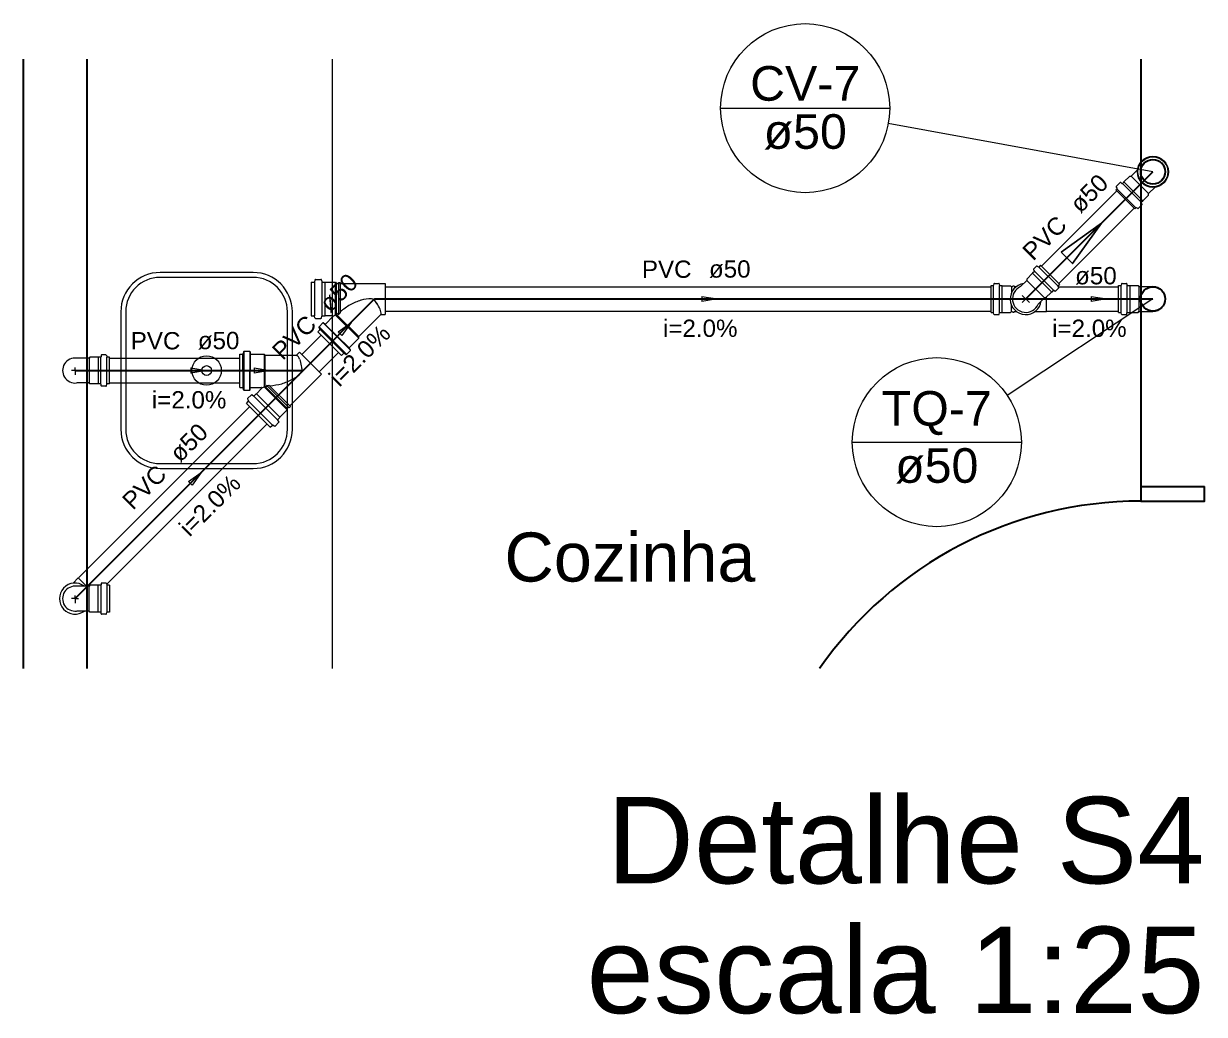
# Model space of a CAD drawing. Header units: inches. Extents: x -27 to 114, y -35 to 60.
# Drawn here: x 24.571 to 26.981, y -31.891 to -29.869 of the extents above; entities that cross this region are included whole.
import ezdxf

# ---------------------------------------------------------------- set-up
doc = ezdxf.new("R2010")
doc.units = ezdxf.units.IN
doc.header["$LTSCALE"] = 10
doc.header["$MEASUREMENT"] = 0
for name, color, linetype, lineweight in [('CV-Colunas', 6, 'Continuous', 30), ('CV-Indicação coluna', 5, 'Continuous', 20), ('CV-Sentido tubo', 8, 'Continuous', 20), ('CV-Seção tubo', 160, 'Continuous', 20), ('CV-Textos coluna', 7, 'Continuous', 20), ('CV-Textos tubo', 7, 'Continuous', 20), ('CV-Tubos detalhe', 6, 'Continuous', 30), ('DI-Títulos', 7, 'Continuous', 30), ('Simbolos', 160, 'Continuous', 20), ('Simbolos_int', 5, 'Continuous', 5), ('TQ-Colunas', 6, 'Continuous', 30), ('TQ-Indicação coluna', 5, 'Continuous', 20), ('TQ-Sentido tubo', 8, 'Continuous', 20), ('TQ-Seção tubo', 160, 'Continuous', 20), ('TQ-Textos coluna', 7, 'Continuous', 20), ('TQ-Textos tubo', 7, 'Continuous', 20), ('TQ-Tubos detalhe', 6, 'Continuous', 30), ('xeixo', 3, 'Continuous', 20), ('xjanela-porta', 253, 'Continuous', 30), ('xmoveis', 253, 'Continuous', 20), ('xparede', 7, 'Continuous', 30), ('xtexto', 7, 'Continuous', 20)]:
    doc.layers.add(name, color=color, linetype=linetype, lineweight=lineweight)
doc.styles.add('Arial', font='arial.ttf')
doc.dimstyles.get("Standard").update_dxf_attribs({"dimtxt": 0.18, "dimasz": 0.18, "dimexe": 0.18, "dimexo": 0.0625, "dimgap": 0.09, "dimtad": 0, "dimtih": 1, "dimtoh": 1, "dimdec": 4, "dimzin": 0, "dimdsep": 46, "dimtxsty": 'Standard', "dimcen": 0.09, "dimadec": 0, "dimazin": 0, "dimtfac": 1, "dimtdec": 4, "dimtofl": 0, "dimtmove": 0, "dimatfit": 3, "dimfxl": 0, "dimtolj": 1, "dimtzin": 0, "dimarcsym": 0})

# ---------------------------------------------------------------- blocks, each defined once
blk = doc.blocks.new('_Closed')
at = {"color": 0, "linetype": 'ByBlock', "lineweight": -2}
for p, q in [((-1, 0.166667), (0, 0)), ((-1, 0.166667), (-1, -0.166667)), ((0, 0), (-1, -0.166667)), ((0, 0), (-1, 0))]:
    blk.add_line(p, q, dxfattribs=at)

msp = doc.modelspace()

# ---------------------------------------------------------------- linework, layer by layer
at = {"layer": 'CV-Colunas', "linetype": 'Continuous'}
msp.add_circle((26.8757, -30.1718), 0.025, dxfattribs=at)
at = {"layer": 'CV-Indicação coluna'}
for p, q in [((25.9934, -30.042), (26.3384, -30.042)), ((26.8757, -30.1718), (26.3355, -30.073))]:
    msp.add_line(p, q, dxfattribs=at)
msp.add_circle((26.1659, -30.042), 0.1725, dxfattribs=at)
at = {"layer": 'CV-Seção tubo'}
for p, q in [((26.648, -30.3642), (26.8018, -30.2104)), ((26.6833, -30.3996), (26.8372, -30.2457))]:
    msp.add_line(p, q, dxfattribs=at)
at = {"layer": 'CV-Tubos detalhe'}
msp.add_line((26.6162, -30.4313), (26.8757, -30.1718), dxfattribs=at)
at = {"layer": 'Simbolos'}
for p, q in [((26.8442, -30.1676), (26.8312, -30.1807)), ((26.8009, -30.2017), (26.8087, -30.1939)), ((26.81, -30.1937), (26.8121, -30.1955)), ((26.8135, -30.1955), (26.8163, -30.1927)), ((26.8163, -30.1927), (26.8165, -30.1925)), ((26.8165, -30.1925), (26.8283, -30.1807)), ((26.8283, -30.1807), (26.8312, -30.1807)), ((26.8002, -30.2088), (26.8022, -30.2068)), ((26.8388, -30.2473), (26.8002, -30.2088)), ((26.8008, -30.2029), (26.8024, -30.2056)), ((26.855, -30.231), (26.8669, -30.2192)), ((26.88, -30.2033), (26.8669, -30.2164)), ((26.8669, -30.2192), (26.8669, -30.2164)), ((26.8388, -30.2473), (26.8407, -30.2454)), ((26.8446, -30.2468), (26.8419, -30.2452)), ((26.8458, -30.2466), (26.8536, -30.2388)), ((26.852, -30.234), (26.8549, -30.2312)), ((26.8538, -30.2376), (26.852, -30.2355)), ((26.8549, -30.2312), (26.855, -30.231)), ((26.6382, -30.3643), (26.632, -30.3706)), ((26.6395, -30.3643), (26.6422, -30.3658)), ((26.6465, -30.3626), (26.6432, -30.3656)), ((26.6465, -30.3626), (26.685, -30.4013)), ((26.6302, -30.3788), (26.6185, -30.3908)), ((26.6337, -30.3753), (26.6302, -30.3786)), ((26.6302, -30.3786), (26.6302, -30.3788)), ((26.632, -30.3718), (26.6337, -30.3741)), ((25.1576, -30.3971), (25.1576, -30.4656)), ((25.1576, -30.3971), (25.1631, -30.3971)), ((25.1654, -30.3926), (25.1644, -30.3963)), ((25.1666, -30.3916), (25.1776, -30.3916)), ((25.1789, -30.3928), (25.1791, -30.3961)), ((25.1804, -30.3971), (25.1861, -30.3971)), ((25.1861, -30.3971), (25.1864, -30.3973)), ((25.1864, -30.3973), (25.2074, -30.3973)), ((25.2074, -30.3973), (25.2096, -30.3996)), ((25.2096, -30.3996), (25.2129, -30.3996)), ((25.2129, -30.3996), (25.2131, -30.3978)), ((25.2131, -30.3978), (25.2169, -30.3978)), ((25.2169, -30.3996), (25.2169, -30.3978)), ((25.2169, -30.3996), (25.3084, -30.3996)), ((26.5452, -30.4588), (26.5452, -30.4041)), ((26.5452, -30.4041), (26.5495, -30.4041)), ((26.5512, -30.4003), (26.5505, -30.4033)), ((26.5522, -30.3996), (26.561, -30.3996)), ((26.562, -30.4006), (26.5622, -30.4031)), ((26.5632, -30.4041), (26.568, -30.4041)), ((26.568, -30.4041), (26.5682, -30.4043)), ((26.5682, -30.4043), (26.585, -30.4043)), ((26.585, -30.4043), (26.5867, -30.4061)), ((26.5867, -30.4061), (26.5892, -30.4061)), ((26.5892, -30.4061), (26.5895, -30.4046)), ((26.5895, -30.4046), (26.5925, -30.4046)), ((26.5925, -30.4061), (26.5925, -30.4046)), ((26.5925, -30.4061), (26.597, -30.4061)), ((26.6185, -30.3933), (26.6055, -30.4061)), ((26.6185, -30.3908), (26.6185, -30.3933)), ((26.6722, -30.4141), (26.669, -30.4173)), ((26.6757, -30.4156), (26.6737, -30.4138)), ((26.6832, -30.4093), (26.677, -30.4156)), ((26.685, -30.4013), (26.682, -30.4043)), ((26.6835, -30.4081), (26.682, -30.4056)), ((26.8057, -30.4586), (26.8057, -30.4041)), ((26.8057, -30.4041), (26.81, -30.4041)), ((26.8117, -30.4003), (26.811, -30.4033)), ((26.8127, -30.3996), (26.8215, -30.3996)), ((26.8225, -30.4003), (26.8227, -30.4031)), ((26.8237, -30.4041), (26.8285, -30.4041)), ((26.8285, -30.4041), (26.8287, -30.4041)), ((26.8287, -30.4041), (26.8455, -30.4041)), ((26.8455, -30.4041), (26.8472, -30.4061)), ((26.8472, -30.4061), (26.8757, -30.4061)), ((26.6542, -30.4291), (26.6415, -30.4421)), ((26.6567, -30.4291), (26.6542, -30.4291)), ((26.6687, -30.4173), (26.6567, -30.4291)), ((26.669, -30.4173), (26.6687, -30.4173)), ((25.2129, -30.4628), (25.2169, -30.4596)), ((26.5452, -30.4588), (26.5495, -30.4588)), ((26.5512, -30.4623), (26.5505, -30.4596)), ((26.562, -30.4623), (26.5622, -30.4596)), ((26.5632, -30.4588), (26.568, -30.4588)), ((26.568, -30.4588), (26.5682, -30.4586)), ((26.5682, -30.4586), (26.585, -30.4586)), ((26.585, -30.4586), (26.5867, -30.4568)), ((26.5867, -30.4568), (26.5892, -30.4568)), ((26.5892, -30.4568), (26.5895, -30.4583)), ((26.5895, -30.4583), (26.5925, -30.4583)), ((26.5925, -30.4568), (26.5925, -30.4583)), ((26.5925, -30.4568), (26.597, -30.4568)), ((26.6355, -30.4568), (26.6582, -30.4568)), ((26.8057, -30.4586), (26.81, -30.4586)), ((26.8117, -30.4623), (26.811, -30.4593)), ((26.8225, -30.4623), (26.8227, -30.4596)), ((26.8237, -30.4586), (26.8285, -30.4586)), ((26.8285, -30.4586), (26.8287, -30.4586)), ((26.8287, -30.4586), (26.8455, -30.4586)), ((26.8455, -30.4586), (26.8472, -30.4566)), ((26.8472, -30.4566), (26.8757, -30.4566)), ((25.1576, -30.4656), (25.1631, -30.4656)), ((25.1654, -30.4701), (25.1644, -30.4663)), ((25.1666, -30.4711), (25.1776, -30.4711)), ((25.1736, -30.4881), (25.1814, -30.4803)), ((25.1789, -30.4698), (25.1791, -30.4666)), ((25.1804, -30.4656), (25.1861, -30.4656)), ((25.1829, -30.4806), (25.2374, -30.5348)), ((25.1831, -30.4801), (25.1856, -30.4823)), ((25.1861, -30.4656), (25.1864, -30.4653)), ((25.1864, -30.4653), (25.2011, -30.4653)), ((25.1874, -30.4823), (25.2021, -30.4673)), ((25.2546, -30.5116), (25.2071, -30.4641)), ((25.2546, -30.5081), (25.2991, -30.4636)), ((25.3004, -30.4631), (25.3084, -30.4631)), ((26.5522, -30.4631), (26.561, -30.4631)), ((26.8127, -30.4631), (26.8215, -30.4631)), ((25.1714, -30.4981), (25.1751, -30.4943)), ((25.1714, -30.4981), (25.2196, -30.5466)), ((25.1734, -30.4896), (25.1754, -30.4928)), ((25.1759, -30.4936), (25.2241, -30.5421)), ((25.2546, -30.5116), (25.2546, -30.5081)), ((25.2356, -30.5306), (25.2546, -30.5116)), ((25.2376, -30.5348), (25.2356, -30.5323)), ((24.7042, -30.5521), (24.679, -30.5521)), ((24.706, -30.5501), (24.7042, -30.5521)), ((24.7227, -30.5501), (24.706, -30.5501)), ((24.723, -30.5501), (24.7227, -30.5501)), ((24.7277, -30.5501), (24.723, -30.5501)), ((24.7289, -30.5463), (24.7287, -30.5491)), ((24.7387, -30.5456), (24.7299, -30.5456)), ((24.7397, -30.5463), (24.7404, -30.5493)), ((24.7457, -30.5501), (24.7415, -30.5501)), ((24.7457, -30.6046), (24.7457, -30.5501)), ((25.0121, -30.612), (25.0119, -30.5436)), ((25.0119, -30.5436), (25.0174, -30.5438)), ((25.0185, -30.612), (25.0183, -30.5436)), ((25.0197, -30.539), (25.0185, -30.5427)), ((25.0208, -30.538), (25.0317, -30.538)), ((25.0326, -30.6163), (25.0328, -30.5394)), ((25.0329, -30.5392), (25.0333, -30.5424)), ((25.0345, -30.5436), (25.0614, -30.5436)), ((25.0614, -30.5436), (25.0614, -30.6108)), ((25.0614, -30.5436), (25.0639, -30.5461)), ((25.0639, -30.5461), (25.1268, -30.5461)), ((25.1281, -30.5456), (25.1337, -30.5399)), ((25.2196, -30.5466), (25.2234, -30.5426)), ((25.2284, -30.5443), (25.2249, -30.5426)), ((25.2299, -30.5443), (25.2376, -30.5366)), ((24.7042, -30.6026), (24.679, -30.6026)), ((24.7059, -30.6046), (24.7042, -30.6026)), ((24.7227, -30.6046), (24.7059, -30.6046)), ((24.723, -30.6046), (24.7227, -30.6046)), ((24.7277, -30.6046), (24.723, -30.6046)), ((24.729, -30.6083), (24.7287, -30.6056)), ((24.7397, -30.6083), (24.7404, -30.6053)), ((24.7457, -30.6046), (24.7414, -30.6046)), ((25.1139, -30.6495), (25.1786, -30.5848)), ((24.7387, -30.6091), (24.7299, -30.6091)), ((25.0121, -30.612), (25.0174, -30.612)), ((25.0195, -30.6166), (25.0186, -30.6129)), ((25.0208, -30.6175), (25.0317, -30.6175)), ((25.0278, -30.6345), (25.0356, -30.6267)), ((25.0331, -30.6165), (25.0333, -30.6131)), ((25.0345, -30.6119), (25.0556, -30.612)), ((25.0374, -30.6267), (25.0398, -30.6288)), ((25.0414, -30.6287), (25.0455, -30.6246)), ((25.0455, -30.6246), (25.0459, -30.6246)), ((25.0459, -30.6246), (25.0563, -30.6142)), ((25.0664, -30.6076), (25.0715, -30.6071)), ((25.0253, -30.6447), (25.0292, -30.6408)), ((25.0738, -30.6932), (25.0253, -30.6447)), ((25.0276, -30.6361), (25.0296, -30.6394)), ((25.1088, -30.6546), (25.1111, -30.6523)), ((25.1088, -30.6578), (25.1088, -30.6546)), ((25.1111, -30.6523), (25.1125, -30.6534)), ((25.1125, -30.6534), (25.1151, -30.6507)), ((25.1139, -30.6495), (25.1151, -30.6507)), ((25.0918, -30.6812), (25.0897, -30.6787)), ((25.0899, -30.6771), (25.0939, -30.673)), ((25.0939, -30.6727), (25.1088, -30.6578)), ((25.0939, -30.673), (25.0939, -30.6727)), ((25.0738, -30.6932), (25.0777, -30.6893)), ((25.0824, -30.6909), (25.0791, -30.6889)), ((25.084, -30.6907), (25.0918, -30.6829)), ((24.6715, -31.0113), (24.682, -31.0006)), ((24.706, -31.0156), (24.7042, -31.0176)), ((24.7227, -31.0156), (24.706, -31.0156)), ((24.723, -31.0156), (24.7227, -31.0156)), ((24.7277, -31.0156), (24.723, -31.0156)), ((24.729, -31.0118), (24.7287, -31.0146)), ((24.7387, -31.0111), (24.73, -31.0111)), ((24.7397, -31.0118), (24.7405, -31.0148)), ((24.7457, -31.0156), (24.7415, -31.0156)), ((24.7457, -31.0156), (24.7457, -31.0701)), ((24.7042, -31.0176), (24.679, -31.0176)), ((24.7042, -31.0681), (24.679, -31.0681)), ((24.706, -31.0701), (24.7042, -31.0681)), ((24.7227, -31.0701), (24.706, -31.0701)), ((24.723, -31.0701), (24.7227, -31.0701)), ((24.7277, -31.0701), (24.723, -31.0701)), ((24.729, -31.0738), (24.7287, -31.0711)), ((24.7387, -31.0746), (24.73, -31.0746)), ((24.7397, -31.0738), (24.7405, -31.0708)), ((24.7457, -31.0701), (24.7415, -31.0701))]:
    msp.add_line(p, q, dxfattribs=at)
msp.add_circle((26.8757, -30.1718), 0.0318, dxfattribs=at)
for centre, radius, start, end in [((26.8094, -30.1946), 0.001, 50, 135), ((26.8128, -30.1948), 0.001, 230, 315), ((26.8016, -30.2024), 0.001, 135, 210), ((26.8015, -30.2061), 0.001, 315, 30), ((26.8414, -30.2461), 0.001, 60, 135), ((26.8527, -30.2347), 0.001, 135, 220), ((26.8529, -30.2381), 0.001, 315, 40), ((26.8451, -30.2459), 0.001, 240, 315), ((26.639, -30.3651), 0.001, 60, 135), ((26.6427, -30.3648), 0.001, 240, 315), ((26.6327, -30.3713), 0.001, 135, 220), ((26.633, -30.3746), 0.001, 315, 40), ((25.1631, -30.3958), 0.00125, 270, 345), ((25.1666, -30.3928), 0.00125, 90, 165), ((25.1776, -30.3928), 0.00125, 5, 90), ((25.1804, -30.3958), 0.00125, 185, 270), ((26.5495, -30.4031), 0.001, 270, 345), ((26.5522, -30.4006), 0.001, 90, 165), ((26.561, -30.4006), 0.001, 5, 90), ((26.5632, -30.4031), 0.001, 185, 270), ((26.6162, -30.4313), 0.0273, 112.953, 337.047), ((26.673, -30.4146), 0.001, 50, 135), ((26.6827, -30.4051), 0.001, 135, 210), ((26.6825, -30.4086), 0.001, 315, 30), ((26.81, -30.4031), 0.001, 270, 345), ((26.8127, -30.4006), 0.001, 90, 165), ((26.8215, -30.4006), 0.001, 5, 90), ((26.8237, -30.4031), 0.001, 185, 270), ((26.8757, -30.4313), 0.0253, 270, 90), ((25.3006, -30.5651), 0.1375, 107.489, 117.382), ((25.2784, -30.4943), 0.0634, 87.918, 107.489), ((25.2804, -30.4401), 0.00913, 53.012, 87.918), ((25.2194, -30.4931), 0.0896, 36.152, 42.151), ((26.6762, -30.4148), 0.001, 230, 315), ((25.3864, -30.6773), 0.2777, 128.678, 129.45), ((25.3864, -30.6773), 0.2777, 122.492, 127.628), ((25.2471, -30.4726), 0.0551, 21.559, 36.152), ((25.2691, -30.4641), 0.0315, 1.809, 21.559), ((26.5495, -30.4598), 0.001, 15, 90), ((26.5522, -30.4621), 0.001, 195, 270), ((26.561, -30.4621), 0.001, 270, 355), ((26.5632, -30.4598), 0.001, 90, 175), ((26.81, -30.4596), 0.001, 15, 90), ((26.8127, -30.4621), 0.001, 195, 270), ((26.8215, -30.4621), 0.001, 270, 355), ((26.8237, -30.4596), 0.001, 90, 175), ((25.1631, -30.4668), 0.00125, 15, 90), ((25.1666, -30.4698), 0.00125, 195, 270), ((25.1776, -30.4698), 0.00125, 270, 355), ((25.1804, -30.4668), 0.00125, 90, 175), ((25.1821, -30.4811), 0.00125, 50, 135), ((25.1864, -30.4813), 0.00125, 230, 315), ((25.2011, -30.4666), 0.00125, 315, 90), ((25.2999, -30.6591), 0.216, 114.59, 116.822), ((25.3004, -30.4648), 0.00187, 90, 135), ((25.1744, -30.4888), 0.00125, 135, 210), ((25.1741, -30.4936), 0.00125, 315, 30), ((25.2364, -30.5316), 0.00125, 135, 220), ((24.6757, -30.5773), 0.0255, 82.8277, 277.1754), ((24.7277, -30.5491), 0.001, 270.0014, 355.0014), ((24.73, -30.5466), 0.001, 90.0014, 175.0014), ((24.7387, -30.5466), 0.001, 15.0014, 90.0014), ((24.7415, -30.5491), 0.001, 195.0014, 270.0014), ((25.0174, -30.5424), 0.00125, 270, 345), ((25.0208, -30.5394), 0.00125, 90, 165), ((25.0317, -30.5394), 0.00125, 5, 90), ((25.0344, -30.5424), 0.00125, 185, 270), ((25.1268, -30.5443), 0.00187, 270, 315), ((25.1052, -30.567), 0.0315, 23.441, 43.191), ((25.0837, -30.5765), 0.0551, 8.848, 23.441), ((25.2244, -30.5436), 0.00125, 60, 135), ((25.2289, -30.5433), 0.00125, 240, 315), ((25.2366, -30.5356), 0.00125, 315, 40), ((25.0904, -30.539), 0.0634, 297.511, 317.082), ((25.1302, -30.576), 0.00913, 317.082, 351.988), ((25.0496, -30.5816), 0.0896, 2.849, 8.848), ((24.7277, -30.6056), 0.001, 5.0014, 90.0014), ((24.7415, -30.6056), 0.001, 90.0014, 165.0014), ((25.0374, -30.3333), 0.2777, 277.372, 282.508), ((25.0561, -30.4733), 0.1375, 287.618, 297.511), ((24.73, -30.6081), 0.001, 185.0014, 270.0014), ((24.7387, -30.6081), 0.001, 270.0014, 345.0014), ((25.0172, -30.6133), 0.00125, 15, 90), ((25.0208, -30.6165), 0.00125, 195, 270), ((25.0317, -30.6165), 0.00125, 270, 355), ((25.0345, -30.6133), 0.00125, 90, 175), ((25.0365, -30.6276), 0.00125, 50, 135), ((25.0405, -30.6278), 0.00125, 230, 315), ((25.0554, -30.6133), 0.00125, 315, 90), ((24.9891, -30.4073), 0.216, 288.178, 290.41), ((25.0374, -30.3333), 0.2777, 275.55, 276.322), ((25.0287, -30.6354), 0.00125, 135, 210), ((25.0284, -30.64), 0.00125, 315, 30), ((25.0908, -30.678), 0.00125, 135, 220), ((25.0786, -30.6902), 0.00125, 60, 135), ((25.0832, -30.6898), 0.00125, 240, 315), ((25.0909, -30.682), 0.00125, 315, 40), ((24.7277, -31.0146), 0.001, 270, 355), ((24.73, -31.0121), 0.001, 90, 175), ((24.7387, -31.0121), 0.001, 15, 90), ((24.7415, -31.0146), 0.001, 195, 270), ((24.6757, -31.0428), 0.0255, 82.8263, 277.174), ((24.7277, -31.0711), 0.001, 5, 90), ((24.73, -31.0736), 0.001, 185, 270), ((24.7387, -31.0736), 0.001, 270, 345), ((24.7415, -31.0711), 0.001, 90, 165)]:
    msp.add_arc(centre, radius, start, end, dxfattribs=at)
at = {"layer": 'Simbolos_int'}
for p, q in [((26.852, -30.234), (26.8135, -30.1955)), ((26.855, -30.231), (26.8165, -30.1925)), ((26.8669, -30.2164), (26.8312, -30.1807)), ((26.8407, -30.2454), (26.8022, -30.2068)), ((26.669, -30.4173), (26.6302, -30.3786)), ((26.6342, -30.3746), (26.673, -30.4133)), ((26.6427, -30.3661), (26.6815, -30.4048)), ((25.1641, -30.3971), (25.1641, -30.4656)), ((25.1791, -30.3971), (25.1791, -30.4656)), ((25.1864, -30.4653), (25.1864, -30.3973)), ((25.2074, -30.4641), (25.2074, -30.3973)), ((25.2096, -30.4631), (25.2096, -30.3996)), ((25.2131, -30.3978), (25.2131, -30.4628)), ((25.2169, -30.3978), (25.2169, -30.4598)), ((25.3084, -30.3996), (25.3084, -30.4631)), ((26.5502, -30.4588), (26.5502, -30.4041)), ((26.5622, -30.4588), (26.5622, -30.4041)), ((26.5682, -30.4586), (26.5682, -30.4043)), ((26.5867, -30.4061), (26.5867, -30.4196)), ((26.6542, -30.4291), (26.6185, -30.3933)), ((26.8107, -30.4586), (26.8107, -30.4041)), ((26.823, -30.4586), (26.823, -30.4041)), ((26.8285, -30.4041), (26.8285, -30.4586)), ((26.8472, -30.4061), (26.8472, -30.4566)), ((26.6242, -30.4233), (26.609, -30.4386)), ((26.609, -30.4241), (26.6235, -30.4386)), ((26.6162, -30.4313), (26.6242, -30.4233)), ((26.6582, -30.4568), (26.6582, -30.4278)), ((26.5867, -30.4568), (26.5867, -30.4431)), ((25.1864, -30.4831), (25.2349, -30.5313)), ((25.2096, -30.4631), (25.2546, -30.5081)), ((25.1744, -30.4888), (25.2289, -30.5433)), ((24.7042, -30.5521), (24.7042, -30.6026)), ((24.723, -30.5501), (24.723, -30.6046)), ((24.7285, -30.6046), (24.7284, -30.5501)), ((24.7407, -30.6046), (24.7407, -30.5501)), ((25.0208, -30.6165), (25.0208, -30.5394)), ((25.0333, -30.612), (25.0335, -30.5436)), ((25.0639, -30.6097), (25.0639, -30.5461)), ((25.1786, -30.5848), (25.1337, -30.5399)), ((24.6757, -30.5773), (24.6682, -30.5773)), ((24.6757, -30.5773), (24.6757, -30.5711)), ((24.6757, -30.5773), (24.6757, -30.5863)), ((24.6757, -30.5773), (24.683, -30.5773)), ((25.1151, -30.6507), (25.0713, -30.6069)), ((25.089, -30.678), (25.0405, -30.6295)), ((25.0459, -30.6246), (25.0939, -30.6727)), ((25.0616, -30.6106), (25.1088, -30.6578)), ((25.0639, -30.6097), (25.1088, -30.6546)), ((25.1125, -30.6534), (25.0665, -30.6074)), ((25.0784, -30.6886), (25.0299, -30.6401)), ((24.699, -31.0176), (24.682, -31.0006)), ((24.723, -31.0701), (24.723, -31.0156)), ((24.7285, -31.0156), (24.7285, -31.0701)), ((24.7407, -31.0156), (24.7407, -31.0701)), ((24.6757, -31.0428), (24.6757, -31.0366)), ((24.7042, -31.0681), (24.7042, -31.0176)), ((24.6757, -31.0428), (24.6682, -31.0428)), ((24.6757, -31.0428), (24.6757, -31.0518)), ((24.6757, -31.0428), (24.683, -31.0428))]:
    msp.add_line(p, q, dxfattribs=at)
msp.add_circle((26.8757, -30.1718), 0.0255, dxfattribs=at)
for centre, start, end in [((26.6162, -30.4313), 97.861, 352.139), ((24.6757, -31.0428), 52.8607, 307.139)]:
    msp.add_arc(centre, 0.0318, start, end, dxfattribs=at)
at = {"layer": 'TQ-Colunas', "linetype": 'Continuous'}
msp.add_circle((26.8757, -30.4313), 0.025, dxfattribs=at)
at = {"layer": 'TQ-Indicação coluna'}
for p, q in [((26.8757, -30.4313), (26.5784, -30.6283)), ((26.2621, -30.7235), (26.6071, -30.7235))]:
    msp.add_line(p, q, dxfattribs=at)
msp.add_circle((26.4346, -30.7235), 0.1725, dxfattribs=at)
at = {"layer": 'TQ-Sentido tubo'}
for points in [[(25.9553, -30.4313), (25.9164, -30.4313)], [(26.7496, -30.4313), (26.7107, -30.4313)], [(25.2167, -30.5018), (25.1892, -30.5293)], [(24.9121, -30.5773), (24.8732, -30.5773)], [(25.0416, -30.5773), (25.0027, -30.5773)], [(24.911, -30.8075), (24.8835, -30.835)]]:
    msp.add_lwpolyline(points, dxfattribs=at)
at = {"layer": 'TQ-Seção tubo'}
for p, q in [((25.3084, -30.4063), (26.5452, -30.4063)), ((26.6824, -30.4063), (26.8057, -30.4063)), ((25.3084, -30.4563), (26.5452, -30.4563)), ((26.6582, -30.4563), (26.8057, -30.4563)), ((25.1385, -30.5447), (25.1782, -30.505)), ((24.7457, -30.5523), (25.0119, -30.5523)), ((25.1738, -30.58), (25.2135, -30.5404)), ((24.7457, -30.6023), (25.0121, -30.6023)), ((24.6833, -30.9999), (25.0319, -30.6513)), ((24.7402, -31.0137), (25.0672, -30.6866))]:
    msp.add_line(p, q, dxfattribs=at)
at = {"layer": 'TQ-Tubos detalhe'}
for p, q in [((25.1412, -30.5773), (25.2872, -30.4313)), ((25.2872, -30.4313), (26.6162, -30.4313)), ((26.6162, -30.4313), (26.8757, -30.4313)), ((24.6757, -31.0428), (25.1412, -30.5773)), ((24.6757, -30.5773), (25.1412, -30.5773))]:
    msp.add_line(p, q, dxfattribs=at)
at = {"layer": 'xeixo'}
for p, q in [((26.6162, -30.4313), (26.8757, -30.1718)), ((24.6757, -31.0428), (25.2872, -30.4313)), ((25.2872, -30.4313), (26.8757, -30.4313)), ((24.6757, -30.5773), (25.1412, -30.5773))]:
    msp.add_line(p, q, dxfattribs=at)
at = {"layer": 'xeixo', "color": 6}
msp.add_circle((26.8757, -30.1718), 0.0305, dxfattribs=at)
at = {"layer": 'xjanela-porta'}
msp.add_lwpolyline([(26.8507, -30.8138), (26.8507, -30.8438), (26.9807, -30.8438), (26.9807, -30.8138)], dxfattribs=at)
msp.add_arc((26.8507, -31.6438), 0.8, 90, 145.019, dxfattribs=at)
at = {"layer": 'xmoveis'}
for p, q in [((25.2007, -29.9418), (25.2007, -31.1851)), ((25.0392, -30.3773), (24.8492, -30.3773)), ((25.0392, -30.3873), (24.8492, -30.3873)), ((24.7692, -30.4573), (24.7692, -30.6973)), ((24.7792, -30.4573), (24.7792, -30.6973)), ((25.1092, -30.6973), (25.1092, -30.4573)), ((25.1192, -30.6973), (25.1192, -30.4573)), ((24.8492, -30.7673), (25.0392, -30.7673)), ((24.8492, -30.7773), (25.0392, -30.7773))]:
    msp.add_line(p, q, dxfattribs=at)
for radius in [0.03, 0.01]:
    msp.add_circle((24.9442, -30.5773), radius, dxfattribs=at)
for centre, radius, start, end in [((24.8492, -30.4573), 0.08, 90, 180), ((24.8492, -30.4573), 0.07, 90, 180), ((25.0392, -30.4573), 0.08, 0, 90), ((25.0392, -30.4573), 0.07, 0, 90), ((24.8492, -30.6973), 0.08, 180, 270), ((24.8492, -30.6973), 0.07, 180, 270), ((25.0392, -30.6973), 0.08, 270, 0), ((25.0392, -30.6973), 0.07, 270, 0)]:
    msp.add_arc(centre, radius, start, end, dxfattribs=at)
at = {"layer": 'xparede'}
for p, q in [((24.5707, -31.1851), (24.5707, -29.9418)), ((24.7007, -31.1851), (24.7007, -29.9418)), ((26.8507, -29.9418), (26.8507, -30.8138)), ((26.8507, -30.8138), (26.9807, -30.8138))]:
    msp.add_line(p, q, dxfattribs=at)

# ---------------------------------------------------------------- block references
at = {"layer": 'TQ-Sentido tubo', "xscale": 0.03170202377216924, "yscale": 0.03170202377216924, "zscale": 0.03170202377216924}
for p in [(25.987, -30.4313), (26.7813, -30.4313), (24.9438, -30.5773)]:
    msp.add_blockref('_Closed', p, dxfattribs=at)
at = {"layer": 'TQ-Sentido tubo'}
for p, xscale, yscale, zscale, rotation in [((25.2392, -30.4794), 0.03170202377216722, 0.03170202377216722, 0.03170202377216722, 44.98852018056964), ((25.0733, -30.5773), 0.03170202377216832, 0.03170202377216832, 0.03170202377216832, 0.01147981943097463), ((24.9334, -30.7851), 0.03170202377216722, 0.03170202377216722, 0.03170202377216722, 44.98852018056964)]:
    msp.add_blockref('_Closed', p, dxfattribs=dict(at, xscale=xscale, yscale=yscale, zscale=zscale, rotation=rotation))

# ---------------------------------------------------------------- texts
at = {"layer": 'CV-Textos coluna', "char_height": 0.0706, "attachment_point": 8, "line_spacing_factor": 0.798, "style": 'Arial'}
for s, insert, width in [('CV-7', (26.166, -30.0278), 0.247622), ('ø50', (26.166, -30.1268), 0.187175)]:
    msp.add_mtext(s, dxfattribs=dict(at, insert=insert, width=width))
at = {"layer": 'CV-Textos tubo', "char_height": 0.0353, "rotation": 45, "line_spacing_factor": 0.798, "style": 'Arial'}
for s, insert, width, attachment_point in [('ø50', (26.7282, -30.2588), 0.093355, 7), ('PVC', (26.7032, -30.2838), 0.111603, 9)]:
    msp.add_mtext(s, dxfattribs=dict(at, insert=insert, width=width, attachment_point=attachment_point))
at = {"layer": 'DI-Títulos', "char_height": 0.1765, "attachment_point": 9, "line_spacing_factor": 0.798, "style": 'Arial'}
for s, insert, width in [('Detalhe S4', (26.9807, -31.6263), 1.49883), ('escala 1:25', (26.9807, -31.8911), 1.393952)]:
    msp.add_mtext(s, dxfattribs=dict(at, insert=insert, width=width))
at = {"layer": 'TQ-Textos coluna', "char_height": 0.0706, "attachment_point": 8, "line_spacing_factor": 0.798, "style": 'Arial'}
for s, insert, width in [('TQ-7', (26.4345, -30.7093), 0.247092), ('ø50', (26.4345, -30.8083), 0.187175)]:
    msp.add_mtext(s, dxfattribs=dict(at, insert=insert, width=width))
at = {"layer": 'TQ-Textos tubo', "char_height": 0.0353, "line_spacing_factor": 0.798, "style": 'Arial'}
for s, insert, width, attachment_point in [('PVC', (25.934, -30.3887), 0.111603, 9), ('ø50', (25.9695, -30.3887), 0.093355, 7), ('ø50', (26.7168, -30.4024), 0.093355, 7), ('i=2.0%', (25.9517, -30.5092), 0.167405, 8), ('i=2.0%', (26.746, -30.5092), 0.167405, 8), ('PVC', (24.8907, -30.5347), 0.111603, 9), ('ø50', (24.9262, -30.5347), 0.093355, 7), ('i=2.0%', (24.9085, -30.6552), 0.167405, 8)]:
    msp.add_mtext(s, dxfattribs=dict(at, insert=insert, width=width, attachment_point=attachment_point))
at = {"layer": 'TQ-Textos tubo', "char_height": 0.0353, "rotation": 45, "line_spacing_factor": 0.798, "style": 'Arial'}
for s, insert, width, attachment_point in [('ø50', (25.1965, -30.4616), 0.093355, 7), ('PVC', (25.1715, -30.4866), 0.111603, 9), ('i=2.0%', (25.2692, -30.5593), 0.167405, 8), ('ø50', (24.8907, -30.7673), 0.093355, 7), ('PVC', (24.8657, -30.7923), 0.111603, 9), ('i=2.0%', (24.9635, -30.8651), 0.167405, 8)]:
    msp.add_mtext(s, dxfattribs=dict(at, insert=insert, width=width, attachment_point=attachment_point))
at = {"layer": 'xtexto', "insert": (25.8082, -31.0093), "char_height": 0.1, "width": 0.703952, "attachment_point": 8, "line_spacing_factor": 0.798, "style": 'Arial'}
msp.add_mtext('Cozinha', dxfattribs=at)

# ---------------------------------------------------------------- leaders
at = {"layer": 'CV-Sentido tubo'}
msp.add_leader([(26.7709, -30.2766), (26.721, -30.3265)], dimstyle='Standard', override={"dimasz": 0.1, "dimldrblk": 'Closed'}, dxfattribs=at)

doc.saveas('drawing.dxf')
